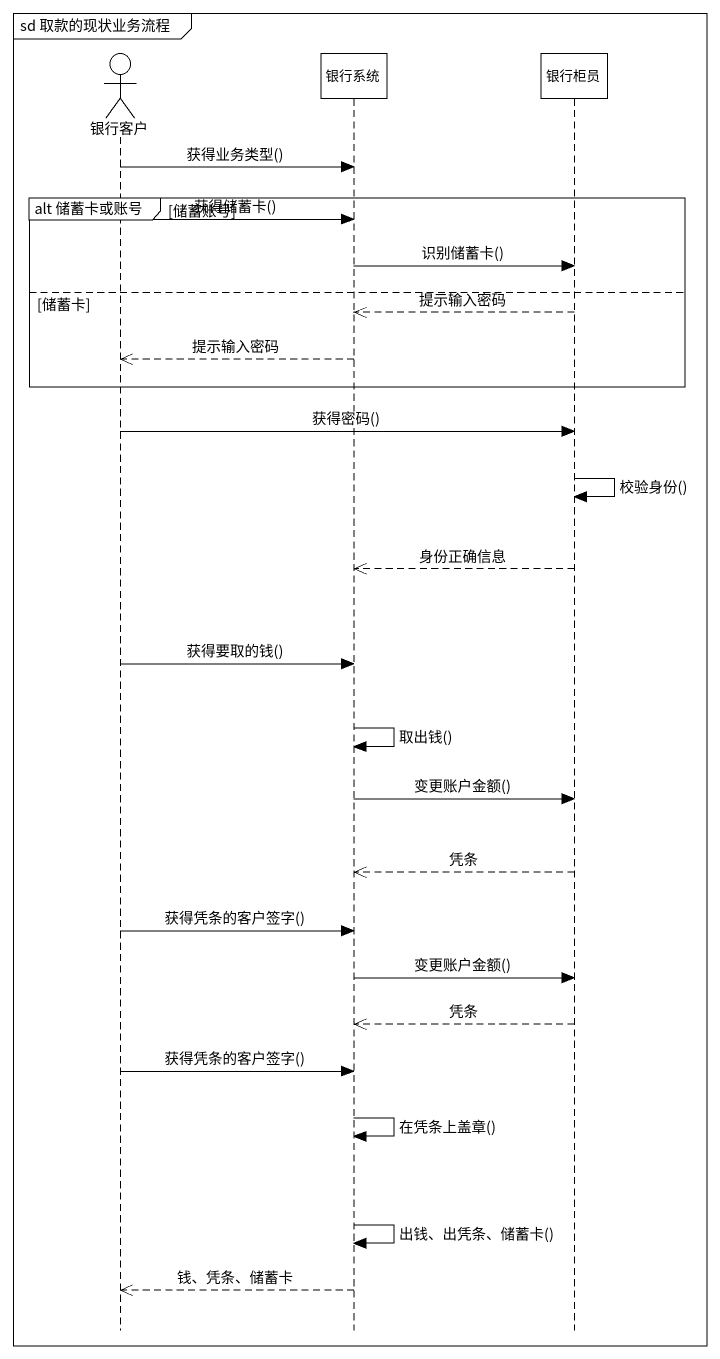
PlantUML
@startuml
mainframe sd 取款的现状业务流程
hide footbox
actor 银行客户
participant 银行系统
participant 银行柜员

银行客户 -> 银行系统 : 获得业务类型()
group alt 储蓄卡或账号 [储蓄账号]
  银行客户 -> 银行系统 : 获得储蓄卡()
  银行系统 -> 银行柜员 : 识别储蓄卡()
else 储蓄卡
  银行柜员 -->> 银行系统 : 提示输入密码
  银行系统 -->> 银行客户 : 提示输入密码
end
银行客户 -> 银行柜员 : 获得密码()
银行柜员 -> 银行柜员 : 校验身份()
银行柜员 -->> 银行系统 : 身份正确信息
银行客户 -> 银行系统 : 获得要取的钱()
银行系统 -> 银行系统 : 取出钱()
银行系统 -> 银行柜员 : 变更账户金额()
银行柜员 -->> 银行系统 : 凭条
银行客户 -> 银行系统 : 获得凭条的客户签字()
银行系统 -> 银行柜员 : 变更账户金额()
银行柜员 -->> 银行系统 : 凭条
银行客户 -> 银行系统 : 获得凭条的客户签字()
银行系统 -> 银行系统 : 在凭条上盖章()
银行系统 -> 银行系统 : 出钱、出凭条、储蓄卡()
银行系统 -->> 银行客户 : 钱、凭条、储蓄卡
@enduml
